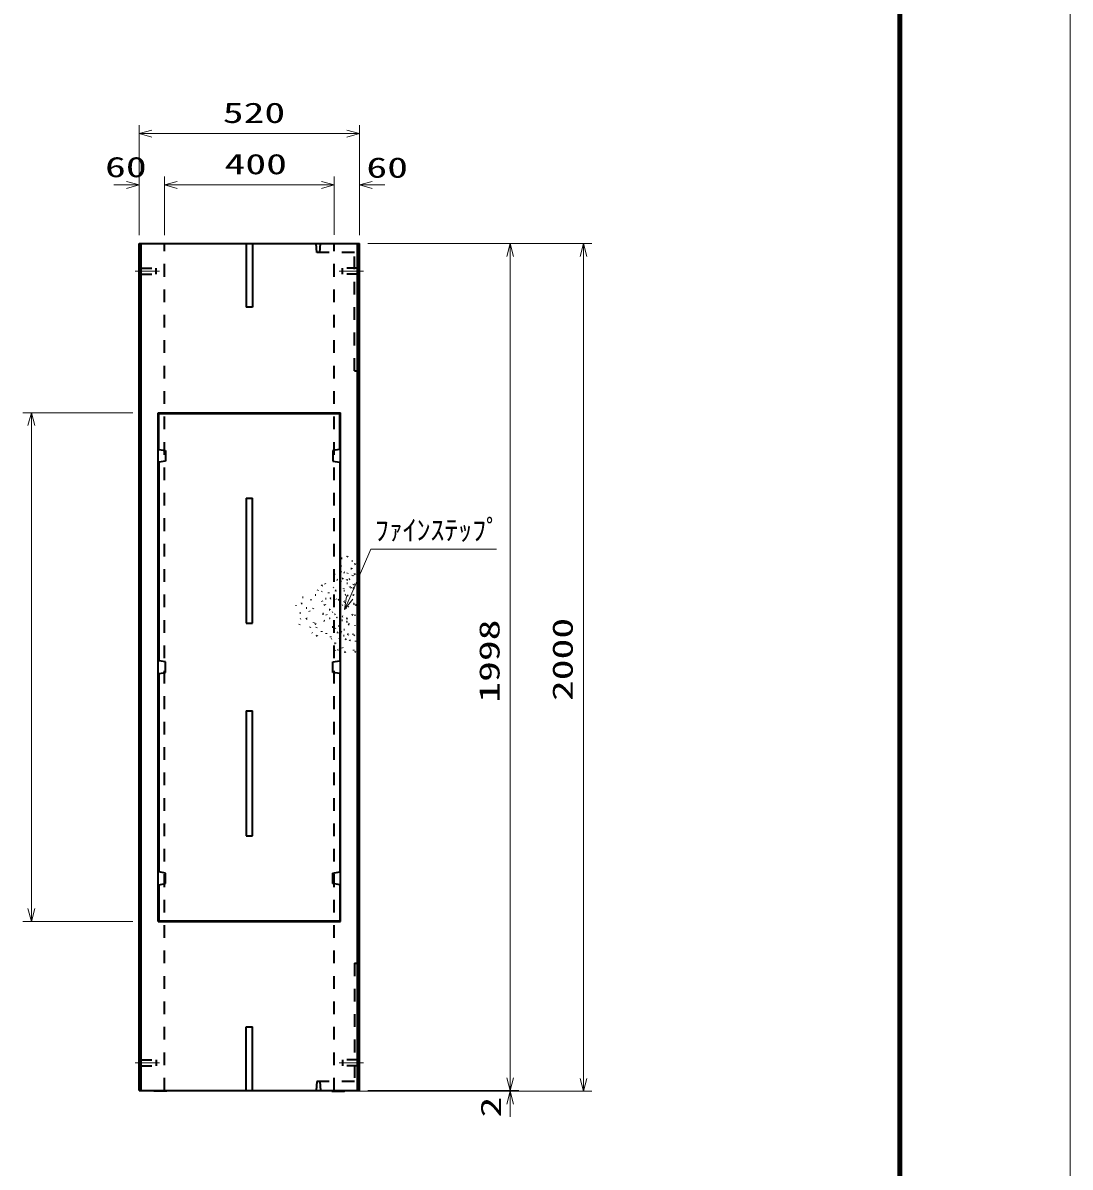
# Model space of a CAD drawing. Units: millimetres on the paper. Extents: x 0 to 841, y 0 to 594.
# Drawn here: x 717.4 to 841, y 248.6 to 383.6 of the extents above; entities that cross this region are included whole.
import ezdxf
from ezdxf.enums import TextEntityAlignment as Align

# ---------------------------------------------------------------- set-up
doc = ezdxf.new("R2010")
doc.units = ezdxf.units.MM
doc.linetypes.add('USER2', pattern=[18.5, 12, -1.5, 3.5, -1.5])
doc.linetypes.add('USER3', pattern=[3, 1.5, -1.5])
for name, color, linetype, lineweight in [('D-BMK（構造物基準線）', 2, 'USER2', 18), ('D-STR-DIM（寸法）', 7, 'Continuous', 13), ('D-STR-HTXT（旗上げ）', 7, 'Continuous', 13), ('D-STR（構造物）', 1, 'Continuous', 35), ('D-TTL-LINE（区切線）', 7, 'Continuous', 18), ('D-TTL（外枠）', 2, 'Continuous', 140)]:
    doc.layers.add(name, color=color, linetype=linetype, lineweight=lineweight)
doc.styles.add('ＭＳ ゴシック', font='')
doc.styles.get('ＭＳ ゴシック').set_extended_font_data('MS Gothic')

# ---------------------------------------------------------------- blocks, each defined once
blk = doc.blocks.new('_Open30')
at = {"color": 7, "linetype": 'Continuous', "lineweight": 13}
for p, q in [((-1, 0.2679), (0, 0)), ((0, 0), (-1, -0.2679)), ((0, 0), (-1, 0))]:
    blk.add_line(p, q, dxfattribs=at)

msp = doc.modelspace()

# ---------------------------------------------------------------- linework, layer by layer
at = {"layer": 'D-BMK（構造物基準線）'}
for p, q in [((730.69, 354.292), (733.539, 354.292)), ((754.765, 354.292), (757.614, 354.292)), ((730.69, 260.892), (733.539, 260.892)), ((757.614, 260.892), (754.765, 260.892))]:
    msp.add_line(p, q, dxfattribs=at)
at = {"layer": 'D-STR-DIM（寸法）'}
for p, q in [((731.152, 358.542), (731.152, 371.519)), ((757.152, 365.499), (757.152, 371.519)), ((732.652, 370.519), (755.652, 370.519)), ((729.652, 364.468), (728.152, 364.468)), ((731.152, 358.542), (731.152, 365.468)), ((734.152, 358.542), (734.152, 365.468)), ((734.152, 358.593), (734.152, 365.468)), ((735.652, 364.468), (752.652, 364.468)), ((735.652, 364.468), (737.152, 364.468)), ((752.652, 364.468), (751.152, 364.468)), ((754.152, 358.572), (754.152, 365.468)), ((754.152, 358.572), (754.152, 365.468)), ((757.152, 358.542), (757.152, 365.468)), ((758.652, 364.468), (760.152, 364.468)), ((758.152, 357.542), (775.941, 357.542)), ((774.504, 357.542), (784.581, 357.542)), ((774.941, 259.142), (774.941, 356.042)), ((783.581, 259.042), (783.581, 356.042)), ((730.402, 337.592), (717.438, 337.592)), ((718.438, 279.092), (718.438, 336.092)), ((730.402, 277.592), (717.438, 277.592)), ((774.941, 259.142), (774.941, 260.642)), ((756.902, 257.542), (775.941, 257.542)), ((758.152, 257.642), (775.941, 257.642)), ((758.152, 257.642), (775.941, 257.642)), ((773.504, 257.542), (784.581, 257.542)), ((774.941, 256.042), (774.941, 254.542))]:
    msp.add_line(p, q, dxfattribs=at)
at = {"layer": 'D-STR-HTXT（旗上げ）'}
msp.add_lwpolyline([(773.325, 321.5), (758.495, 321.5), (755.995, 315.75)], dxfattribs=at)
at = {"layer": 'D-STR（構造物）'}
for p, q in [((731.152, 257.642), (731.152, 357.542)), ((731.152, 357.542), (757.152, 357.542)), ((731.402, 257.642), (731.402, 357.542)), ((743.777, 357.542), (743.777, 350.042)), ((744.527, 357.542), (744.527, 350.042)), ((756.902, 257.642), (756.902, 357.542)), ((757.152, 257.642), (757.152, 357.542)), ((744.527, 350.042), (743.777, 350.042)), ((733.402, 277.592), (733.402, 337.592)), ((733.402, 337.592), (754.902, 337.592)), ((733.477, 337.517), (754.827, 337.517)), ((733.477, 333.267), (733.477, 337.517)), ((754.827, 333.267), (754.827, 337.517)), ((754.902, 277.592), (754.902, 337.592)), ((733.477, 333.267), (734.277, 333.142)), ((734.277, 333.142), (734.277, 331.892)), ((754.827, 333.267), (754.027, 333.142)), ((754.027, 333.142), (754.027, 331.892)), ((734.277, 331.892), (733.477, 331.767)), ((733.477, 331.767), (733.477, 308.342)), ((754.027, 331.892), (754.827, 331.767)), ((754.827, 331.767), (754.827, 308.342)), ((743.777, 327.517), (743.777, 312.767)), ((743.777, 327.517), (744.527, 327.517)), ((744.527, 312.767), (744.527, 327.517)), ((755.034, 320.444), (755.107, 320.425)), ((755.66, 320.619), (755.717, 320.668)), ((755.717, 320.668), (755.765, 320.61)), ((756.235, 320.113), (756.31, 320.113)), ((754.92, 319.59), (754.973, 319.537)), ((755.013, 318.867), (754.948, 318.83)), ((754.973, 319.537), (755.026, 319.59)), ((755.4, 318.717), (755.326, 318.73)), ((755.739, 318.646), (755.765, 318.716)), ((756.219, 319.181), (756.146, 319.162)), ((756.199, 319.253), (756.219, 319.181)), ((756.531, 318.544), (756.592, 318.587)), ((756.583, 319.729), (756.636, 319.782)), ((756.592, 318.587), (756.635, 318.525)), ((756.636, 319.782), (756.689, 319.729)), ((752.721, 317.199), (752.668, 317.252)), ((752.721, 317.199), (752.774, 317.252)), ((753.137, 317.376), (753.099, 317.441)), ((754.266, 318.453), (754.259, 318.528)), ((754.554, 317.855), (754.484, 317.881)), ((754.967, 317.74), (754.998, 317.672)), ((755.183, 318.044), (755.122, 318.001)), ((755.183, 318.044), (755.227, 317.983)), ((755.617, 317.868), (755.679, 317.911)), ((755.726, 317.44), (755.651, 317.447)), ((755.679, 317.911), (755.722, 317.849)), ((755.948, 317.97), (756.016, 318.002)), ((756.336, 318.344), (756.349, 318.418)), ((756.349, 318.418), (756.423, 318.404)), ((756.463, 317.292), (756.501, 317.357)), ((756.501, 317.357), (756.566, 317.32)), ((751.939, 316.109), (752.014, 316.116)), ((752.248, 316.616), (752.268, 316.689)), ((752.696, 316.492), (752.761, 316.529)), ((753.512, 316.379), (753.487, 316.308)), ((754.102, 316.996), (754.044, 316.948)), ((754.287, 316.66), (754.348, 316.617)), ((754.348, 316.617), (754.305, 316.556)), ((754.93, 316.26), (755.004, 316.253)), ((755.294, 316.631), (755.369, 316.631)), ((755.313, 316.801), (755.3, 316.875)), ((755.538, 316.109), (755.466, 316.09)), ((755.7, 316.072), (755.762, 316.029)), ((755.762, 316.029), (755.719, 315.968)), ((756.07, 317.024), (756.021, 317.081)), ((756.181, 316.966), (756.119, 316.923)), ((756.224, 316.905), (756.181, 316.966)), ((756.382, 316.116), (756.455, 316.13)), ((756.472, 316.914), (756.398, 316.927)), ((756.455, 316.13), (756.468, 316.056)), ((756.459, 316.84), (756.472, 316.914)), ((749.655, 314.872), (749.636, 314.8)), ((750.338, 315.095), (750.281, 315.047)), ((750.387, 315.038), (750.338, 315.095)), ((750.495, 315.785), (750.421, 315.791)), ((750.931, 314.541), (750.856, 314.541)), ((751.46, 315.494), (751.467, 315.569)), ((751.679, 314.458), (751.71, 314.526)), ((752.714, 315.402), (752.746, 315.334)), ((752.989, 314.905), (753.047, 314.953)), ((753.047, 314.953), (753.095, 314.895)), ((753.204, 315.642), (753.129, 315.649)), ((753.763, 315.664), (753.695, 315.633)), ((753.763, 315.664), (753.732, 315.732)), ((754.451, 315.559), (754.403, 315.616)), ((754.703, 315.52), (754.638, 315.482)), ((754.666, 315.585), (754.703, 315.52)), ((755.144, 314.912), (755.106, 314.847)), ((755.307, 315.293), (755.38, 315.313)), ((755.38, 315.313), (755.36, 315.385)), ((755.567, 314.556), (755.554, 314.482)), ((755.821, 314.746), (755.76, 314.703)), ((755.821, 314.746), (755.864, 314.685)), ((756.511, 315.061), (756.437, 315.048)), ((756.524, 314.988), (756.511, 315.061)), ((756.753, 314.891), (756.692, 314.934)), ((756.71, 314.829), (756.753, 314.891)), ((750.108, 313.996), (750.183, 313.996)), ((750.212, 313.278), (750.154, 313.23)), ((750.876, 313.29), (750.941, 313.327)), ((750.941, 313.327), (750.904, 313.392)), ((751.31, 314.156), (751.257, 314.209)), ((752.816, 313.853), (752.816, 313.778)), ((752.891, 313.853), (752.816, 313.853)), ((753.284, 313.726), (753.265, 313.799)), ((753.565, 314.399), (753.64, 314.399)), ((753.667, 313.334), (753.599, 313.302)), ((753.64, 314.399), (753.64, 314.324)), ((753.699, 313.266), (753.667, 313.334)), ((753.965, 314.067), (753.912, 314.014)), ((754.244, 313.832), (754.187, 313.783)), ((754.244, 313.832), (754.293, 313.774)), ((754.429, 313.496), (754.491, 313.453)), ((754.491, 313.453), (754.448, 313.391)), ((755.134, 313.503), (755.192, 313.551)), ((755.192, 313.551), (755.143, 313.609)), ((755.701, 313.318), (755.628, 313.337)), ((755.681, 313.246), (755.701, 313.318)), ((756.262, 313.759), (756.323, 313.802)), ((756.323, 313.802), (756.366, 313.74)), ((756.615, 313.749), (756.602, 313.675)), ((743.777, 312.767), (744.527, 312.767)), ((750.072, 312.64), (750.053, 312.568)), ((751.317, 312.33), (751.291, 312.26)), ((751.771, 312.795), (751.752, 312.867)), ((751.955, 312.707), (751.89, 312.669)), ((751.955, 312.707), (751.993, 312.642)), ((752.079, 312.238), (752.132, 312.291)), ((752.696, 311.746), (752.715, 311.819)), ((752.953, 313.083), (753.023, 313.057)), ((753.997, 312.317), (753.929, 312.285)), ((754.029, 312.249), (753.997, 312.317)), ((754.275, 312.214), (754.25, 312.144)), ((754.77, 312.417), (754.697, 312.398)), ((754.824, 312.866), (754.749, 312.866)), ((754.75, 312.489), (754.77, 312.417)), ((755.147, 313.089), (755.072, 313.095)), ((755.295, 312.042), (755.37, 312.042)), ((755.681, 312.945), (755.608, 312.925)), ((755.7, 312.872), (755.681, 312.945)), ((755.867, 312.587), (755.924, 312.635)), ((755.924, 312.635), (755.876, 312.692)), ((756.62, 312.553), (756.614, 312.478)), ((751.536, 311.684), (751.568, 311.616)), ((752.059, 311.259), (752.117, 311.308)), ((752.117, 311.308), (752.165, 311.25)), ((753.216, 311.584), (753.222, 311.509)), ((753.741, 311.212), (753.741, 311.137)), ((753.857, 310.919), (753.804, 310.866)), ((754.287, 310.463), (754.287, 310.388)), ((754.617, 311.664), (754.545, 311.684)), ((754.598, 311.592), (754.617, 311.664)), ((754.841, 310.981), (754.783, 310.933)), ((754.841, 310.981), (754.793, 311.039)), ((754.931, 310.907), (754.931, 310.982)), ((755.038, 311.716), (754.985, 311.769)), ((754.985, 311.663), (755.038, 311.716)), ((755.355, 311.263), (755.287, 311.295)), ((755.462, 310.906), (755.537, 310.899)), ((755.537, 310.899), (755.53, 310.824)), ((755.807, 311.434), (755.735, 311.453)), ((755.807, 311.434), (755.788, 311.362)), ((756.03, 310.751), (755.973, 310.703)), ((755.982, 310.808), (756.03, 310.751)), ((756.391, 311.432), (756.398, 311.506)), ((756.587, 311.279), (756.539, 311.336)), ((756.72, 310.594), (756.726, 310.669)), ((754.287, 310.388), (754.212, 310.388)), ((754.271, 309.609), (754.239, 309.541)), ((754.636, 309.626), (754.583, 309.679)), ((754.583, 309.573), (754.636, 309.626)), ((755.091, 309.885), (755.144, 309.832)), ((755.393, 309.411), (755.461, 309.379)), ((755.461, 309.379), (755.429, 309.311)), ((756.497, 309.548), (756.504, 309.622)), ((756.636, 309.347), (756.694, 309.395)), ((756.694, 309.395), (756.645, 309.452)), ((734.277, 308.217), (733.477, 308.342)), ((734.277, 306.967), (734.277, 308.217)), ((754.027, 308.217), (754.827, 308.342)), ((754.027, 306.967), (754.027, 308.217)), ((733.477, 306.842), (734.277, 306.967)), ((733.477, 306.842), (733.477, 283.417)), ((754.827, 306.842), (754.027, 306.967)), ((754.827, 306.842), (754.827, 283.417)), ((743.777, 302.417), (744.527, 302.417)), ((743.777, 302.417), (743.777, 287.667)), ((744.527, 287.667), (744.527, 302.417)), ((743.777, 287.667), (744.527, 287.667)), ((734.277, 283.292), (733.477, 283.417)), ((734.277, 282.042), (734.277, 283.292)), ((754.027, 283.292), (754.827, 283.417)), ((754.027, 282.042), (754.027, 283.292)), ((733.477, 281.917), (734.277, 282.042)), ((733.477, 281.917), (733.477, 277.667)), ((754.827, 281.917), (754.027, 282.042)), ((754.827, 281.917), (754.827, 277.667)), ((733.402, 277.592), (754.902, 277.592)), ((733.477, 277.667), (754.827, 277.667)), ((743.777, 257.642), (743.777, 265.142)), ((743.777, 265.142), (744.527, 265.142)), ((744.527, 257.642), (744.527, 265.142)), ((731.152, 257.642), (757.152, 257.642)), ((732.902, 257.542), (732.802, 257.642)), ((734.402, 257.542), (732.902, 257.542)), ((734.402, 257.542), (734.502, 257.642)), ((753.902, 257.542), (753.802, 257.642)), ((753.902, 257.542), (755.402, 257.542)), ((755.402, 257.542), (755.502, 257.642))]:
    msp.add_line(p, q, dxfattribs=at)
at = {"layer": 'D-STR（構造物）', "linetype": 'USER3'}
for p, q in [((734.152, 257.642), (734.152, 357.542)), ((752.12, 356.492), (752.039, 357.542)), ((756.577, 356.492), (752.12, 356.492)), ((752.486, 356.492), (752.559, 357.542)), ((754.152, 257.642), (754.152, 357.542)), ((756.577, 342.542), (756.577, 356.492)), ((731.152, 354.642), (733.152, 354.642)), ((731.152, 353.942), (733.152, 353.942)), ((733.152, 353.942), (733.152, 354.642)), ((757.152, 354.642), (755.152, 354.642)), ((755.152, 353.942), (755.152, 354.642)), ((757.152, 353.942), (755.152, 353.942)), ((756.577, 342.542), (757.152, 342.542)), ((756.577, 272.642), (757.152, 272.642)), ((756.577, 272.642), (756.577, 258.692)), ((731.152, 261.242), (733.152, 261.242)), ((731.152, 260.542), (733.152, 260.542)), ((733.152, 261.242), (733.152, 260.542)), ((757.152, 261.242), (755.152, 261.242)), ((755.152, 261.242), (755.152, 260.542)), ((757.152, 260.542), (755.152, 260.542)), ((752.12, 258.692), (752.039, 257.642)), ((756.577, 258.692), (752.12, 258.692)), ((752.486, 258.692), (752.559, 257.642))]:
    msp.add_line(p, q, dxfattribs=at)
at = {"layer": 'D-TTL-LINE（区切線）'}
msp.add_line((841, 0), (841, 594), dxfattribs=at)
at = {"layer": 'D-TTL（外枠）'}
msp.add_line((820.9, 20.1), (820.9, 573.9), dxfattribs=at)

# ---------------------------------------------------------------- block references
at = {"layer": 'D-STR-DIM（寸法）', "xscale": 1.5, "yscale": 1.5}
for p, rotation in [((731.152, 370.519), 180), ((734.152, 364.468), 180), ((734.152, 364.468), 180), ((757.152, 364.468), 180), ((774.941, 357.542), 90), ((783.581, 357.542), 90), ((718.438, 337.592), 90), ((718.438, 277.592), 270), ((774.941, 257.642), 270), ((774.941, 257.642), 270), ((783.581, 257.542), 270), ((774.941, 257.542), 90)]:
    msp.add_blockref('_Open30', p, dxfattribs=dict(at, rotation=rotation))
for p in [(757.152, 370.519), (731.152, 364.468), (754.152, 364.468), (754.152, 364.468)]:
    msp.add_blockref('_Open30', p, dxfattribs=at)
at = {"layer": 'D-STR-HTXT（旗上げ）', "xscale": 1.5, "yscale": 1.5, "rotation": 246.50838}
msp.add_blockref('_Open30', (755.398, 314.374), dxfattribs=at)

# ---------------------------------------------------------------- texts
at = {"layer": 'D-STR-DIM（寸法）', "style": 'ＭＳ ゴシック', "width": 1.5}
for s, p in [('520', (741.027, 371.056)), ('60', (727.138, 364.657)), ('400', (741.235, 365.006)), ('60', (757.971, 364.592))]:
    msp.add_text(s, height=2.405, dxfattribs=at).set_placement(p, align=Align.BOTTOM_LEFT)
for s, p in [('1998', (774.403, 303.383)), ('2000', (783.043, 303.583)), ('2', (774.578, 254.454))]:
    msp.add_text(s, height=2.405, rotation=90, dxfattribs=at).set_placement(p, align=Align.BOTTOM_LEFT)
at = {"layer": 'D-STR-HTXT（旗上げ）', "style": 'ＭＳ ゴシック'}
msp.add_text('ﾌｧｲﾝｽﾃｯﾌﾟ', height=2.405, dxfattribs=at).set_placement((758.974, 321.826), align=Align.BOTTOM_LEFT)

doc.saveas('drawing.dxf')
